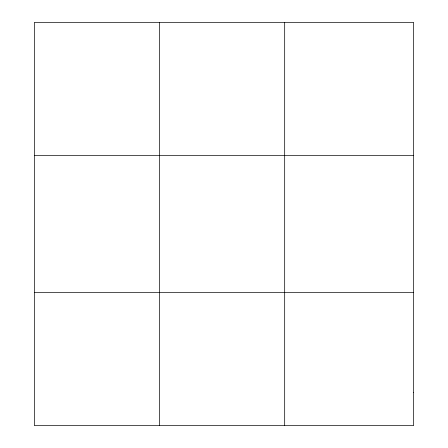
<?xml version="1.0" encoding="UTF-8"?>
<svg xmlns="http://www.w3.org/2000/svg" width="448" height="448" viewBox="0 0 448 448"><rect width="100%" height="100%" fill="white"/><g stroke="black" fill="none" stroke-linecap="round" stroke-linejoin="round"><path stroke-width="0.67" d="M159.527 425.6L159.527 22.4M284.682 425.6L284.682 22.4M34.373 155.456L413.627 155.456M34.373 292.544L413.627 292.544M413.627 392.336L413.627 425.6L34.373 425.6L34.373 22.4L413.627 22.4L413.627 392.336"/></g></svg>
